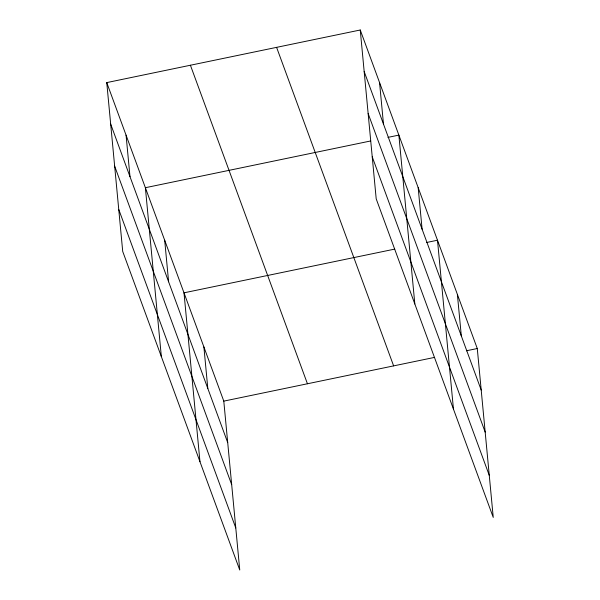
<?xml version="1.0" encoding="UTF-8"?>
<svg xmlns="http://www.w3.org/2000/svg" width="600" height="600" viewBox="0 0 600 600"><rect width="100%" height="100%" fill="white"/><g stroke="black" fill="none" stroke-linecap="round" stroke-linejoin="round"><path stroke-width="0.9" d="M106.755 82.597L223.792 401.123L239.752 570L122.722 251.475L106.755 82.597L360.248 30L477.278 348.525L493.245 517.403L376.207 198.877L360.248 30M370.68 140.962L145.38 187.71L161.34 356.587M387.952 137.377L398.865 135.113L414.832 303.99M394.755 249.097L183.998 292.822L199.965 461.7M426.577 242.49L437.49 240.225L453.45 409.103M223.792 401.123L434.543 357.397M466.365 350.79L477.278 348.525M364.17 71.52L481.2 390.045M368.145 113.55L485.175 432.075M372.233 156.847L489.27 475.38M276.593 47.355L393.63 365.88M190.41 65.235L307.44 383.767M110.685 124.11L227.715 442.643M114.653 166.14L231.69 484.673M118.748 209.445L235.785 527.97M457.38 294.375L461.31 335.895M418.178 187.672L422.1 229.192M379.553 82.56L383.483 124.073M203.895 346.972L207.817 388.493M164.692 240.263L168.615 281.782M126.067 135.15L129.99 176.67"/></g></svg>
